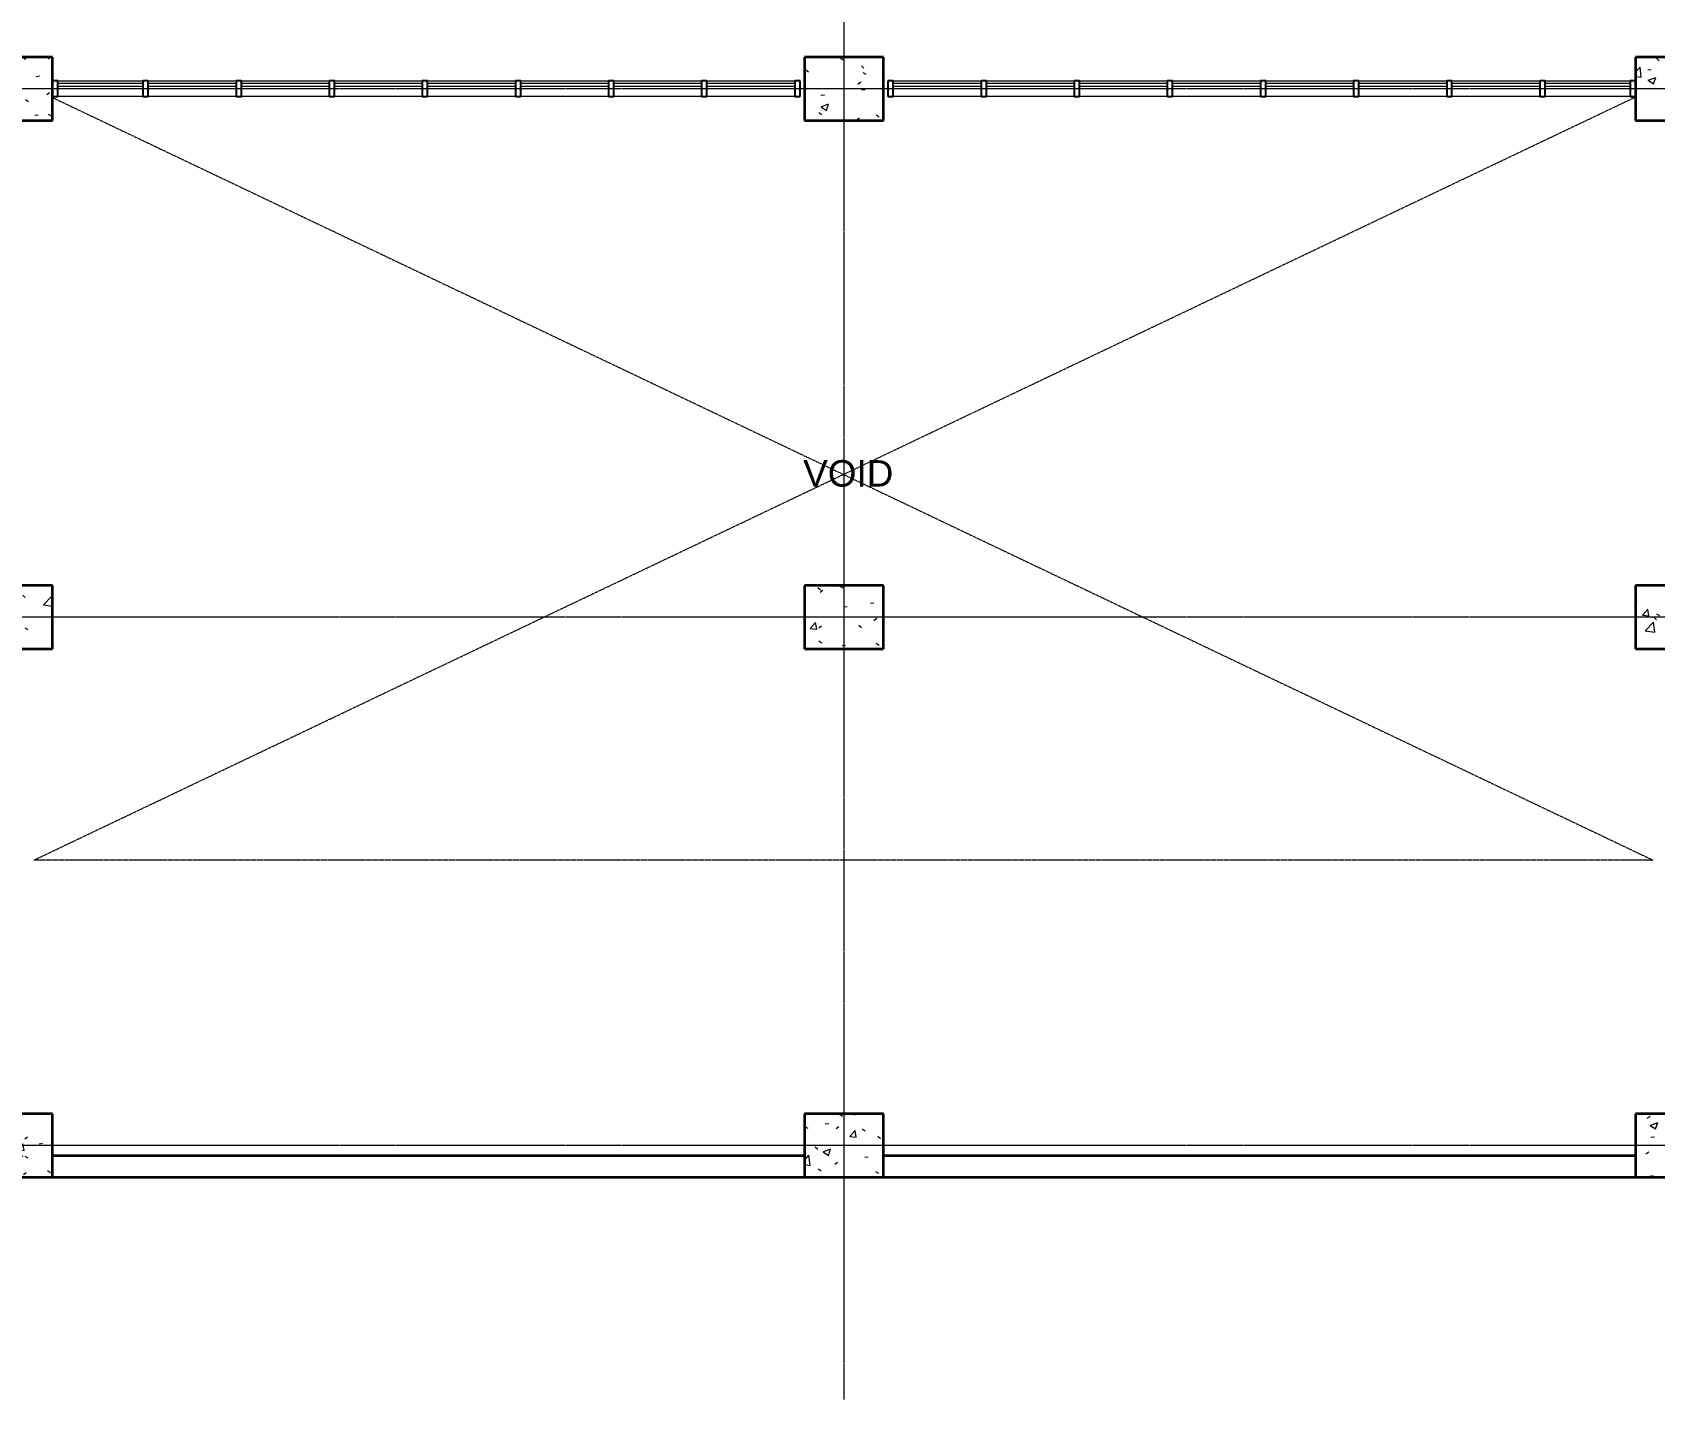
# Model space of a CAD drawing. Header units: millimetres. Extents: x -19238 to 17067, y -6268 to 16930.
# Drawn here: x -7007 to 8352, y -6268 to 6669 of the extents above; entities that cross this region are included whole.
import ezdxf

# ---------------------------------------------------------------- set-up
doc = ezdxf.new("R2010")
doc.units = ezdxf.units.MM
doc.linetypes.add('Dash', pattern=[6, 3, -3])
doc.linetypes.add('Grid Line', pattern=[22.225, 12.7, -3.175, 3.175, -3.175])
for name, color, linetype, lineweight in [('A-DETL-HDLN', 90, 'Dash', 9), ('A-GLAZ-CURT', 52, 'Continuous', 9), ('A-GLAZ-CWMG', 51, 'Continuous', 9), ('A-WALL', 113, 'Continuous', 9), ('G-ANNO-TEXT', 231, 'Continuous', 9), ('S-COLS', 52, 'Continuous', 9), ('S-GRID', 1, 'Continuous', 9)]:
    doc.layers.add(name, color=color, linetype=linetype, lineweight=lineweight)
doc.styles.add('Arial', font='arial.ttf', dxfattribs={"height": 250})

# ---------------------------------------------------------------- blocks, each defined once
blk = doc.blocks.new('System Panel - Glazed-376362-Level 2')
at = {"layer": 'A-GLAZ-CURT', "lineweight": 18}
for p, q in [((403, -24), (-403, -24)), ((-403, -24), (-403, -49)), ((-403, -49), (403, -49)), ((403, -49), (403, -24))]:
    blk.add_line(p, q, dxfattribs=at)
blk = doc.blocks.new('System Panel - Glazed-376363-Level 2')
at = {"layer": 'A-GLAZ-CURT', "lineweight": 18}
for p, q in [((416, -24), (-416, -24)), ((-416, -24), (-416, -49)), ((-416, -49), (416, -49)), ((416, -49), (416, -24))]:
    blk.add_line(p, q, dxfattribs=at)
blk = doc.blocks.new('Rectangular Mullion - 50mm x 150mm-376364-Level 2')
at = {"layer": 'A-GLAZ-CWMG', "lineweight": 25}
for p, q in [((-50, 75), (0, 75)), ((-50, -75), (-50, 75)), ((0, -75), (-50, -75))]:
    blk.add_line(p, q, dxfattribs=at)
blk = doc.blocks.new('Rectangular Mullion - 50mm x 150mm-376274-Level 2')
at = {"layer": 'A-GLAZ-CWMG'}
for p, q in [((7315, 6212), (8122, 6212)), ((8122, 6062), (7315, 6062))]:
    blk.add_line(p, q, dxfattribs=at)
blk = doc.blocks.new('Rectangular Mullion - 50mm x 150mm-376275-Level 2')
at = {"layer": 'A-GLAZ-CWMG'}
for p, q in [((6434, 6212), (7265, 6212)), ((7265, 6062), (6434, 6062))]:
    blk.add_line(p, q, dxfattribs=at)
blk = doc.blocks.new('Rectangular Mullion - 50mm x 150mm-376360-Level 2')
at = {"layer": 'A-GLAZ-CWMG', "lineweight": 25}
for p, q in [((-25, 75), (25, 75)), ((-25, -75), (-25, 75)), ((25, 75), (25, -75)), ((25, -75), (-25, -75))]:
    blk.add_line(p, q, dxfattribs=at)
blk = doc.blocks.new('M_Concrete-Rectangular-Column - 600 x 750mm-V1-Level 2')
at = {"layer": 'S-COLS'}
h = blk.add_hatch(dxfattribs=at)
h.set_pattern_fill('FP_2', color=256, style=0, pattern_type=2)
h.set_pattern_definition([(320, (3862.6, 8547.1), (-63.756, -728.737), [76.2, -838.2]), (265, (3862.6, 8547.1), (764.23, 140.97), [60.96, -670.56]), (10.451, (3857.3, 8486.4), (700.467, -587.77), [64.76, -712.36]), (316.184, (4065.8, 8547.1), (-168.17, -1084.32), [114.3, -1257.3]), (6.636, (4051.8, 8456.8), (989.71, -949.61), [97.14, -1068.54]), (261.184, (4065.8, 8547.1), (989.7, -949.62), [91.44, -1005.84]), (291, (4015, 8445.5), (-409.06, -606.458), [76.2, -838.2]), (236, (4015, 8445.5), (736.753, -247.21), [60.96, -670.56]), (341.451, (3980.94, 8395), (327.685, -853.67), [64.76, -712.36]), (307.5, (3862.63, 8547.13), (338.22, -12.355), [33.528, -628.904, 33.528, -647.192, -673.1]), (307.5, (3862.63, 8547.13), (338.22, -12.355), [-1343.152, 33.528, -639.572]), (277.5, (3862.63, 8547.13), (400.722, -267.279), [33.528, -354.584, 33.528, -613.664, -256.54]), (277.5, (3862.63, 8547.13), (400.722, -267.279), [-1035.304, 33.528, -223.012]), (237.5, (3862.63, 8773.7), (-22.915, -542.363), [33.528, -220.472, 33.528, -1810.512]), (237.5, (3862.63, 8773.7), (-22.915, -542.363), [-287.528, -758.952, 33.528, -1018.032]), (227.5, (3862.63, 8875.3), (101.707, -592.517), [33.528, -296.672, 33.528, -492.76, -746.76]), (227.5, (3862.63, 8875.3), (101.707, -592.517), [-856.49, 33.53, -713.23])])
h.paths.add_polyline_path([(-300, -375), (300, -375), (300, 375), (-300, 375)], flags=0)
at = {"layer": 'S-COLS', "lineweight": 35}
for p, q in [((300, 375), (-300, 375)), ((-300, 375), (-300, -375)), ((300, -375), (300, 375)), ((-300, -375), (300, -375))]:
    blk.add_line(p, q, dxfattribs=at)
blk = doc.blocks.new('M_Concrete-Rectangular-Column - 600 x 750mm-V2-Level 2')
at = {"layer": 'S-COLS'}
h = blk.add_hatch(dxfattribs=at)
h.set_pattern_fill('FP_3', color=256, style=0, pattern_type=2)
h.set_pattern_definition([(320, (3862.6, 677.1), (-63.76, -728.74), [76.2, -838.2]), (265, (3862.6, 677.1), (764.23, 140.97), [60.96, -670.56]), (10.451, (3857.3, 616.4), (700.47, -587.77), [64.76, -712.36]), (316.184, (4065.8, 677.1), (-168.17, -1084.32), [114.3, -1257.3]), (6.636, (4051.8, 586.8), (989.7, -949.6), [97.14, -1068.54]), (261.184, (4065.8, 677.1), (989.7, -949.62), [91.44, -1005.84]), (291, (4015, 575.5), (-409.06, -606.46), [76.2, -838.2]), (236, (4015, 575.5), (736.75, -247.21), [60.96, -670.56]), (341.451, (3980.94, 525), (327.69, -853.67), [64.76, -712.36]), (307.5, (3862.63, 677.13), (338.22, -12.355), [33.528, -628.904, 33.528, -647.192, -673.1]), (307.5, (3862.63, 677.13), (338.22, -12.355), [-1343.15, 33.53, -639.57]), (277.5, (3862.63, 677.13), (400.722, -267.28), [33.528, -354.584, 33.528, -613.664, -256.54]), (277.5, (3862.63, 677.13), (400.722, -267.28), [-1035.304, 33.53, -223.01]), (237.5, (3862.63, 903.7), (-22.915, -542.363), [33.528, -220.472, 33.528, -758.952, -1051.56]), (237.5, (3862.63, 903.7), (-22.915, -542.363), [-1046.48, 33.53, -1018.03]), (227.5, (3862.63, 1005.3), (101.707, -592.517), [33.53, -296.67, 33.53, -492.76, -746.76]), (227.5, (3862.63, 1005.3), (101.707, -592.517), [-856.49, 33.53, -713.23])])
h.paths.add_polyline_path([(-300, -375), (300, -375), (300, 375), (-300, 375)], flags=0)
at = {"layer": 'S-COLS', "lineweight": 35}
for p, q in [((300, 375), (-300, 375)), ((-300, 375), (-300, -375)), ((300, -375), (300, 375)), ((-300, -375), (300, -375))]:
    blk.add_line(p, q, dxfattribs=at)
blk = doc.blocks.new('M_Concrete-Rectangular-Column - 600 x 750mm-V3-Level 2')
at = {"layer": 'S-COLS'}
h = blk.add_hatch(dxfattribs=at)
h.set_pattern_fill('FP_4', color=256, style=0, pattern_type=2)
h.set_pattern_definition([(320, (3862.6, -7192.9), (-63.756, -728.737), [76.2, -838.2]), (265, (3862.6, -7192.9), (764.23, 140.97), [60.96, -670.56]), (10.451, (3857.3, -7253.6), (700.467, -587.77), [64.76, -712.36]), (316.184, (4065.8, -7192.9), (-168.17, -1084.32), [114.3, -1257.3]), (6.636, (4051.8, -7283.2), (989.71, -949.61), [97.14, -1068.54]), (261.184, (4065.8, -7192.9), (989.7, -949.62), [91.44, -1005.84]), (291, (4015, -7294.5), (-409.06, -606.458), [76.2, -838.2]), (236, (4015, -7294.5), (736.75, -247.21), [60.96, -670.56]), (341.451, (3980.94, -7345), (327.685, -853.67), [64.76, -712.36]), (307.5, (3862.63, -7192.87), (338.22, -12.355), [33.528, -628.904, 33.528, -647.192, -673.1]), (307.5, (3862.63, -7192.87), (338.22, -12.355), [-1343.152, 33.528, -639.572]), (277.5, (3862.63, -7192.87), (400.722, -267.279), [33.528, -354.584, 33.528, -613.664, -256.54]), (277.5, (3862.63, -7192.87), (400.722, -267.279), [-1035.304, 33.528, -223.012]), (237.5, (3862.63, -6966.3), (-22.915, -542.363), [33.528, -220.472, 33.528, -1810.512]), (237.5, (3862.63, -6966.3), (-22.915, -542.363), [-287.528, -758.952, 33.528, -1018.032]), (227.5, (3862.63, -6864.7), (101.707, -592.517), [33.528, -296.672, 33.528, -492.76, -746.76]), (227.5, (3862.63, -6864.7), (101.707, -592.517), [-856.49, 33.53, -713.23])])
h.paths.add_polyline_path([(-300, -375), (300, -375), (300, 375), (-300, 375)], flags=0)
at = {"layer": 'S-COLS', "lineweight": 35}
for p, q in [((300, 375), (-300, 375)), ((-300, 375), (-300, -375)), ((300, -375), (300, 375)), ((-300, -375), (300, -375))]:
    blk.add_line(p, q, dxfattribs=at)
blk = doc.blocks.new('M_Concrete-Rectangular-Column - 600 x 750mm-V6-Level 2')
at = {"layer": 'S-COLS'}
h = blk.add_hatch(dxfattribs=at)
h.set_pattern_fill('FP_7', color=256, style=0, pattern_type=2)
h.set_pattern_definition([(320, (-1137.4, 8547.1), (-63.756, -728.737), [76.2, -838.2]), (265, (-1137.4, 8547.1), (764.23, 140.97), [60.96, -670.56]), (10.451, (-1142.7, 8486.4), (700.467, -587.77), [64.76, -712.36]), (316.184, (-934.2, 8547.1), (-168.17, -1084.32), [114.3, -1257.3]), (6.636, (-948.2, 8456.8), (989.71, -949.61), [97.14, -1068.54]), (261.184, (-934.2, 8547.1), (989.7, -949.62), [91.44, -1005.84]), (291, (-985, 8445.5), (-409.06, -606.458), [76.2, -838.2]), (236, (-985, 8445.5), (736.75, -247.21), [60.96, -670.56]), (341.451, (-1019.06, 8395), (327.685, -853.67), [64.76, -712.36]), (307.5, (-1137.37, 8547.13), (338.22, -12.355), [33.528, -628.904, 33.528, -647.192, -673.1]), (307.5, (-1137.37, 8547.13), (338.22, -12.355), [-1343.152, 33.528, -639.572]), (277.5, (-1137.37, 8547.13), (400.722, -267.279), [33.528, -354.584, 33.528, -613.664, -256.54]), (277.5, (-1137.37, 8547.13), (400.722, -267.279), [-1035.304, 33.528, -223.012]), (237.5, (-1137.37, 8773.7), (-22.915, -542.363), [33.528, -220.472, 33.528, -1810.512]), (237.5, (-1137.37, 8773.7), (-22.915, -542.363), [-287.528, -758.952, 33.528, -1018.032]), (227.5, (-1137.37, 8875.3), (101.707, -592.517), [33.528, -296.672, 33.528, -492.76, -746.76]), (227.5, (-1137.37, 8875.3), (101.707, -592.517), [-856.49, 33.53, -713.23])])
h.paths.add_polyline_path([(-300, -375), (300, -375), (300, 375), (-300, 375)], flags=0)
at = {"layer": 'S-COLS', "lineweight": 35}
for p, q in [((300, 375), (-300, 375)), ((-300, 375), (-300, -375)), ((300, -375), (300, 375)), ((-300, -375), (300, -375))]:
    blk.add_line(p, q, dxfattribs=at)
blk = doc.blocks.new('M_Concrete-Rectangular-Column - 600 x 750mm-V7-Level 2')
at = {"layer": 'S-COLS'}
h = blk.add_hatch(dxfattribs=at)
h.set_pattern_fill('FP_8', color=256, style=0, pattern_type=2)
h.set_pattern_definition([(320, (-1137.4, 677.1), (-63.76, -728.74), [76.2, -838.2]), (265, (-1137.4, 677.1), (764.23, 140.97), [60.96, -670.56]), (10.45, (-1142.7, 616.4), (700.47, -587.77), [64.76, -712.36]), (316.184, (-934.2, 677.1), (-168.17, -1084.3), [114.3, -1257.3]), (6.636, (-948.2, 586.8), (989.7, -949.6), [97.14, -1068.54]), (261.184, (-934.2, 677.1), (989.7, -949.6), [91.44, -1005.84]), (291, (-985, 575.5), (-409.06, -606.46), [76.2, -838.2]), (236, (-985, 575.5), (736.75, -247.2), [60.96, -670.56]), (341.45, (-1019.06, 525), (327.7, -853.67), [64.76, -712.36]), (307.5, (-1137.37, 677.13), (338.22, -12.355), [33.53, -628.904, 33.53, -647.19, -673.1]), (307.5, (-1137.37, 677.13), (338.22, -12.355), [-1343.15, 33.53, -639.57]), (277.5, (-1137.37, 677.13), (400.72, -267.28), [33.53, -354.584, 33.53, -613.664, -256.54]), (277.5, (-1137.37, 677.13), (400.72, -267.28), [-1035.3, 33.53, -223.01]), (237.5, (-1137.37, 903.7), (-22.915, -542.363), [33.53, -220.47, 33.53, -1810.51]), (237.5, (-1137.37, 903.7), (-22.915, -542.363), [-287.53, -758.95, 33.53, -1018.03]), (227.5, (-1137.37, 1005.3), (101.71, -592.52), [33.53, -296.67, 33.53, -492.76, -746.76]), (227.5, (-1137.37, 1005.3), (101.71, -592.52), [-856.49, 33.53, -713.23])])
h.paths.add_polyline_path([(-300, -375), (300, -375), (300, 375), (-300, 375)], flags=0)
at = {"layer": 'S-COLS', "lineweight": 35}
for p, q in [((300, 375), (-300, 375)), ((-300, 375), (-300, -375)), ((300, -375), (300, 375)), ((-300, -375), (300, -375))]:
    blk.add_line(p, q, dxfattribs=at)
blk = doc.blocks.new('M_Concrete-Rectangular-Column - 600 x 750mm-V8-Level 2')
at = {"layer": 'S-COLS'}
h = blk.add_hatch(dxfattribs=at)
h.set_pattern_fill('FP_9', color=256, style=0, pattern_type=2)
h.set_pattern_definition([(320, (-1137.4, -7192.9), (-63.756, -728.737), [76.2, -838.2]), (265, (-1137.4, -7192.9), (764.23, 140.97), [60.96, -670.56]), (10.451, (-1142.7, -7253.6), (700.467, -587.77), [64.76, -712.36]), (316.184, (-934.2, -7192.9), (-168.17, -1084.32), [114.3, -1257.3]), (6.636, (-948.2, -7283.2), (989.71, -949.61), [97.14, -1068.54]), (261.184, (-934.2, -7192.9), (989.7, -949.62), [91.44, -1005.84]), (291, (-985, -7294.5), (-409.06, -606.46), [76.2, -838.2]), (236, (-985, -7294.5), (736.75, -247.21), [60.96, -670.56]), (341.451, (-1019.06, -7345), (327.685, -853.67), [64.76, -712.36]), (307.5, (-1137.37, -7192.87), (338.22, -12.355), [33.528, -628.904, 33.528, -647.192, -673.1]), (307.5, (-1137.37, -7192.87), (338.22, -12.355), [-1343.152, 33.528, -639.572]), (277.5, (-1137.37, -7192.87), (400.722, -267.279), [33.528, -354.584, 33.528, -870.204]), (277.5, (-1137.37, -7192.87), (400.722, -267.279), [-421.64, -613.664, 33.528, -223.012]), (237.5, (-1137.37, -6966.3), (-22.915, -542.363), [33.528, -220.472, 33.528, -1810.512]), (237.5, (-1137.37, -6966.3), (-22.915, -542.363), [-287.528, -758.952, 33.528, -1018.032]), (227.5, (-1137.37, -6864.7), (101.707, -592.517), [33.53, -296.67, 33.53, -1239.52]), (227.5, (-1137.37, -6864.7), (101.707, -592.517), [-363.73, -492.76, 33.53, -713.23])])
h.paths.add_polyline_path([(-300, -375), (300, -375), (300, 375), (-300, 375)], flags=0)
at = {"layer": 'S-COLS', "lineweight": 35}
for p, q in [((300, 375), (-300, 375)), ((-300, 375), (-300, -375)), ((300, -375), (300, 375)), ((-300, -375), (300, -375))]:
    blk.add_line(p, q, dxfattribs=at)
blk = doc.blocks.new('M_Concrete-Rectangular-Column - 600 x 750mm-V11-Level 2')
at = {"layer": 'S-COLS'}
h = blk.add_hatch(dxfattribs=at)
h.set_pattern_fill('FP_12', color=256, style=0, pattern_type=2)
h.set_pattern_definition([(320, (-6137.4, 8547.1), (-63.756, -728.737), [76.2, -838.2]), (265, (-6137.4, 8547.1), (764.23, 140.97), [60.96, -670.56]), (10.451, (-6142.7, 8486.4), (700.467, -587.77), [64.76, -712.36]), (316.184, (-5934.2, 8547.1), (-168.17, -1084.316), [114.3, -1257.3]), (6.636, (-5948.2, 8456.8), (989.71, -949.61), [97.14, -1068.54]), (261.184, (-5934.2, 8547.1), (989.7, -949.62), [91.44, -1005.84]), (291, (-5985, 8445.5), (-409.06, -606.458), [76.2, -838.2]), (236, (-5985, 8445.5), (736.753, -247.21), [60.96, -670.56]), (341.451, (-6019.06, 8395), (327.685, -853.67), [64.76, -712.36]), (307.5, (-6137.37, 8547.13), (338.22, -12.355), [33.528, -628.904, 33.528, -647.192, -673.1]), (307.5, (-6137.37, 8547.13), (338.22, -12.355), [-1343.152, 33.528, -639.572]), (277.5, (-6137.37, 8547.13), (400.722, -267.279), [33.528, -354.584, 33.528, -613.664, -256.54]), (277.5, (-6137.37, 8547.13), (400.722, -267.279), [-1035.304, 33.528, -223.012]), (237.5, (-6137.37, 8773.7), (-22.9153, -542.3633), [33.528, -220.472, 33.528, -1810.512]), (237.5, (-6137.37, 8773.7), (-22.9153, -542.3633), [-287.528, -758.952, 33.528, -1018.032]), (227.5, (-6137.37, 8875.3), (101.707, -592.517), [33.528, -296.672, 33.528, -492.76, -746.76]), (227.5, (-6137.37, 8875.3), (101.707, -592.517), [-856.488, 33.528, -713.232])])
h.paths.add_polyline_path([(-300, 375), (-300, -375), (300, -375), (300, 375)], flags=0)
at = {"layer": 'S-COLS', "lineweight": 35}
for p, q in [((300, 375), (-300, 375)), ((-300, 375), (-300, -375)), ((300, -375), (300, 375)), ((-300, -375), (300, -375))]:
    blk.add_line(p, q, dxfattribs=at)
blk = doc.blocks.new('M_Concrete-Rectangular-Column - 600 x 750mm-V12-Level 2')
at = {"layer": 'S-COLS'}
h = blk.add_hatch(dxfattribs=at)
h.set_pattern_fill('FP_13', color=256, style=0, pattern_type=2)
h.set_pattern_definition([(320, (-6137.4, 677.1), (-63.756, -728.737), [76.2, -838.2]), (265, (-6137.4, 677.1), (764.23, 140.97), [60.96, -670.56]), (10.451, (-6142.7, 616.4), (700.47, -587.77), [64.76, -712.36]), (316.184, (-5934.2, 677.1), (-168.17, -1084.32), [114.3, -1257.3]), (6.636, (-5948.2, 586.8), (989.71, -949.61), [97.14, -1068.54]), (261.184, (-5934.2, 677.1), (989.7, -949.62), [91.44, -1005.84]), (291, (-5985, 575.5), (-409.06, -606.46), [76.2, -838.2]), (236, (-5985, 575.5), (736.75, -247.21), [60.96, -670.56]), (341.451, (-6019.06, 525), (327.685, -853.67), [64.76, -712.36]), (307.5, (-6137.37, 677.13), (338.22, -12.355), [33.528, -628.904, 33.528, -647.192, -673.1]), (307.5, (-6137.37, 677.13), (338.22, -12.355), [-1343.15, 33.53, -639.57]), (277.5, (-6137.37, 677.13), (400.722, -267.279), [33.528, -354.584, 33.528, -613.664, -256.54]), (277.5, (-6137.37, 677.13), (400.722, -267.279), [-1035.304, 33.528, -223.012]), (237.5, (-6137.37, 903.7), (-22.915, -542.363), [33.528, -220.472, 33.528, -1810.512]), (237.5, (-6137.37, 903.7), (-22.915, -542.363), [-287.528, -758.952, 33.528, -1018.032]), (227.5, (-6137.37, 1005.3), (101.707, -592.517), [33.528, -296.672, 33.528, -492.76, -746.76]), (227.5, (-6137.37, 1005.3), (101.707, -592.517), [-856.49, 33.53, -713.23])])
h.paths.add_polyline_path([(-300, 375), (-300, -375), (300, -375), (300, 375)], flags=0)
at = {"layer": 'S-COLS', "lineweight": 35}
for p, q in [((300, 375), (-300, 375)), ((-300, 375), (-300, -375)), ((300, -375), (300, 375)), ((-300, -375), (300, -375))]:
    blk.add_line(p, q, dxfattribs=at)
blk = doc.blocks.new('M_Concrete-Rectangular-Column - 600 x 750mm-V13-Level 2')
at = {"layer": 'S-COLS'}
h = blk.add_hatch(dxfattribs=at)
h.set_pattern_fill('FP_14', color=256, style=0, pattern_type=2)
h.set_pattern_definition([(320, (-6137.4, -7192.9), (-63.756, -728.737), [76.2, -838.2]), (265, (-6137.4, -7192.9), (764.23, 140.97), [60.96, -670.56]), (10.451, (-6142.7, -7253.6), (700.467, -587.77), [64.76, -712.36]), (316.184, (-5934.2, -7192.9), (-168.17, -1084.32), [114.3, -1257.3]), (6.636, (-5948.2, -7283.2), (989.71, -949.61), [97.14, -1068.54]), (261.184, (-5934.2, -7192.9), (989.7, -949.62), [91.44, -1005.84]), (291, (-5985, -7294.5), (-409.06, -606.458), [76.2, -838.2]), (236, (-5985, -7294.5), (736.753, -247.21), [60.96, -670.56]), (341.451, (-6019.06, -7345), (327.685, -853.67), [64.76, -712.36]), (307.5, (-6137.37, -7192.87), (338.22, -12.355), [33.528, -628.904, 33.528, -647.192, -673.1]), (307.5, (-6137.37, -7192.87), (338.22, -12.355), [-1343.152, 33.528, -639.572]), (277.5, (-6137.37, -7192.87), (400.722, -267.279), [33.528, -354.584, 33.528, -870.204]), (277.5, (-6137.37, -7192.87), (400.722, -267.279), [-421.64, -613.664, 33.528, -223.012]), (237.5, (-6137.37, -6966.3), (-22.915, -542.363), [33.528, -220.472, 33.528, -1810.512]), (237.5, (-6137.37, -6966.3), (-22.915, -542.363), [-287.528, -758.952, 33.528, -1018.032]), (227.5, (-6137.37, -6864.7), (101.707, -592.517), [33.528, -296.672, 33.528, -1239.52]), (227.5, (-6137.37, -6864.7), (101.707, -592.517), [-363.728, -492.76, 33.528, -713.232])])
h.paths.add_polyline_path([(-300, 375), (-300, -375), (300, -375), (300, 375)], flags=0)
at = {"layer": 'S-COLS', "lineweight": 35}
for p, q in [((300, 375), (-300, 375)), ((-300, 375), (-300, -375)), ((300, -375), (300, 375)), ((-300, -375), (300, -375))]:
    blk.add_line(p, q, dxfattribs=at)
blk = doc.blocks.new('Rectangular Mullion - 50mm x 150mm-376369-Level 2')
at = {"layer": 'A-GLAZ-CWMG', "lineweight": 25}
for p, q in [((0, 75), (-50, 75)), ((-50, 75), (-50, -75)), ((-50, -75), (0, -75))]:
    blk.add_line(p, q, dxfattribs=at)

msp = doc.modelspace()

# ---------------------------------------------------------------- linework, layer by layer
at = {"layer": 'A-DETL-HDLN'}
for p, q in [((-6993, -1163), (8172, 6059)), ((-6818, 6054), (8337, -1163)), ((8337, -1163), (-6993, -1163))]:
    msp.add_line(p, q, dxfattribs=at)
at = {"layer": 'A-WALL', "lineweight": 35}
for p, q in [((302, -3963), (-6818, -3963)), ((8172, -3963), (1052, -3963)), ((-6818, -4163), (302, -4163)), ((1052, -4163), (8172, -4163))]:
    msp.add_line(p, q, dxfattribs=at)
at = {"layer": 'S-GRID', "linetype": 'Grid Line'}
for p, q in [((677, 15630), (677, -6268)), ((16679, 6137), (-17938, 6137)), ((16679, 1137), (-17938, 1137)), ((16679, -3863), (-17938, -3863))]:
    msp.add_line(p, q, dxfattribs=at)

# ---------------------------------------------------------------- block references
at = {"layer": 'A-GLAZ-CURT', "rotation": 180}
for name, p in [('System Panel - Glazed-376362-Level 2', (-6364, 6137)), ('System Panel - Glazed-376363-Level 2', (-5495, 6137)), ('System Panel - Glazed-376363-Level 2', (-4613, 6137)), ('System Panel - Glazed-376363-Level 2', (-3732, 6137)), ('System Panel - Glazed-376363-Level 2', (-2850, 6137)), ('System Panel - Glazed-376363-Level 2', (-1968, 6137)), ('System Panel - Glazed-376363-Level 2', (-1086, 6137)), ('System Panel - Glazed-376363-Level 2', (-205, 6137)), ('System Panel - Glazed-376363-Level 2', (1559, 6137)), ('System Panel - Glazed-376363-Level 2', (2441, 6137)), ('System Panel - Glazed-376363-Level 2', (3322, 6137)), ('System Panel - Glazed-376363-Level 2', (4204, 6137)), ('System Panel - Glazed-376363-Level 2', (5086, 6137)), ('System Panel - Glazed-376363-Level 2', (5968, 6137)), ('System Panel - Glazed-376363-Level 2', (6849, 6137)), ('System Panel - Glazed-376362-Level 2', (7719, 6137))]:
    msp.add_blockref(name, p, dxfattribs=at)
at = {"layer": 'A-GLAZ-CWMG', "extrusion": (0, 0, -1)}
for name, p in [('Rectangular Mullion - 50mm x 150mm-376364-Level 2', (6818, 6137)), ('Rectangular Mullion - 50mm x 150mm-376360-Level 2', (5936, 6137)), ('Rectangular Mullion - 50mm x 150mm-376360-Level 2', (5054, 6137)), ('Rectangular Mullion - 50mm x 150mm-376360-Level 2', (4173, 6137)), ('Rectangular Mullion - 50mm x 150mm-376360-Level 2', (3291, 6137)), ('Rectangular Mullion - 50mm x 150mm-376360-Level 2', (2409, 6137)), ('Rectangular Mullion - 50mm x 150mm-376360-Level 2', (1527, 6137)), ('Rectangular Mullion - 50mm x 150mm-376360-Level 2', (646, 6137)), ('Rectangular Mullion - 50mm x 150mm-376360-Level 2', (-236, 6137)), ('Rectangular Mullion - 50mm x 150mm-376360-Level 2', (-1118, 6137)), ('Rectangular Mullion - 50mm x 150mm-376360-Level 2', (-2000, 6137)), ('Rectangular Mullion - 50mm x 150mm-376360-Level 2', (-2882, 6137)), ('Rectangular Mullion - 50mm x 150mm-376360-Level 2', (-3763, 6137)), ('Rectangular Mullion - 50mm x 150mm-376360-Level 2', (-4645, 6137)), ('Rectangular Mullion - 50mm x 150mm-376360-Level 2', (-5527, 6137)), ('Rectangular Mullion - 50mm x 150mm-376360-Level 2', (-6409, 6137)), ('Rectangular Mullion - 50mm x 150mm-376360-Level 2', (-7290, 6137))]:
    msp.add_blockref(name, p, dxfattribs=at)
at = {"layer": 'A-GLAZ-CWMG'}
for name, p in [('Rectangular Mullion - 50mm x 150mm-376274-Level 2', (-14083, 0)), ('Rectangular Mullion - 50mm x 150mm-376275-Level 2', (-12345, 0)), ('Rectangular Mullion - 50mm x 150mm-376275-Level 2', (-11463, 0)), ('Rectangular Mullion - 50mm x 150mm-376275-Level 2', (-10581, 0)), ('Rectangular Mullion - 50mm x 150mm-376275-Level 2', (-9699, 0)), ('Rectangular Mullion - 50mm x 150mm-376275-Level 2', (-8818, 0)), ('Rectangular Mullion - 50mm x 150mm-376275-Level 2', (-7936, 0)), ('Rectangular Mullion - 50mm x 150mm-376275-Level 2', (-7054, 0)), ('Rectangular Mullion - 50mm x 150mm-376275-Level 2', (-5291, 0)), ('Rectangular Mullion - 50mm x 150mm-376275-Level 2', (-4409, 0)), ('Rectangular Mullion - 50mm x 150mm-376275-Level 2', (-3527, 0)), ('Rectangular Mullion - 50mm x 150mm-376275-Level 2', (-2645, 0)), ('Rectangular Mullion - 50mm x 150mm-376275-Level 2', (-1764, 0)), ('Rectangular Mullion - 50mm x 150mm-376275-Level 2', (-882, 0)), ('Rectangular Mullion - 50mm x 150mm-376275-Level 2', (0, 0)), ('Rectangular Mullion - 50mm x 150mm-376274-Level 2', (0, 0)), ('Rectangular Mullion - 50mm x 150mm-376369-Level 2', (8172, 6137))]:
    msp.add_blockref(name, p, dxfattribs=at)
at = {"layer": 'S-COLS', "rotation": 90.0000000000001}
for name, p in [('M_Concrete-Rectangular-Column - 600 x 750mm-V13-Level 2', (-7193, 6137)), ('M_Concrete-Rectangular-Column - 600 x 750mm-V12-Level 2', (677, 6137)), ('M_Concrete-Rectangular-Column - 600 x 750mm-V11-Level 2', (8547, 6137)), ('M_Concrete-Rectangular-Column - 600 x 750mm-V8-Level 2', (-7193, 1137)), ('M_Concrete-Rectangular-Column - 600 x 750mm-V7-Level 2', (677, 1137)), ('M_Concrete-Rectangular-Column - 600 x 750mm-V6-Level 2', (8547, 1137)), ('M_Concrete-Rectangular-Column - 600 x 750mm-V3-Level 2', (-7193, -3863)), ('M_Concrete-Rectangular-Column - 600 x 750mm-V2-Level 2', (677, -3863)), ('M_Concrete-Rectangular-Column - 600 x 750mm-V1-Level 2', (8547, -3863))]:
    msp.add_blockref(name, p, dxfattribs=at)

# ---------------------------------------------------------------- texts
at = {"layer": 'G-ANNO-TEXT', "color": 7, "insert": (291, 2622), "char_height": 250, "width": 1034.18, "attachment_point": 1, "style": 'Arial'}
msp.add_mtext('VOID', dxfattribs=at)

doc.saveas('drawing.dxf')
